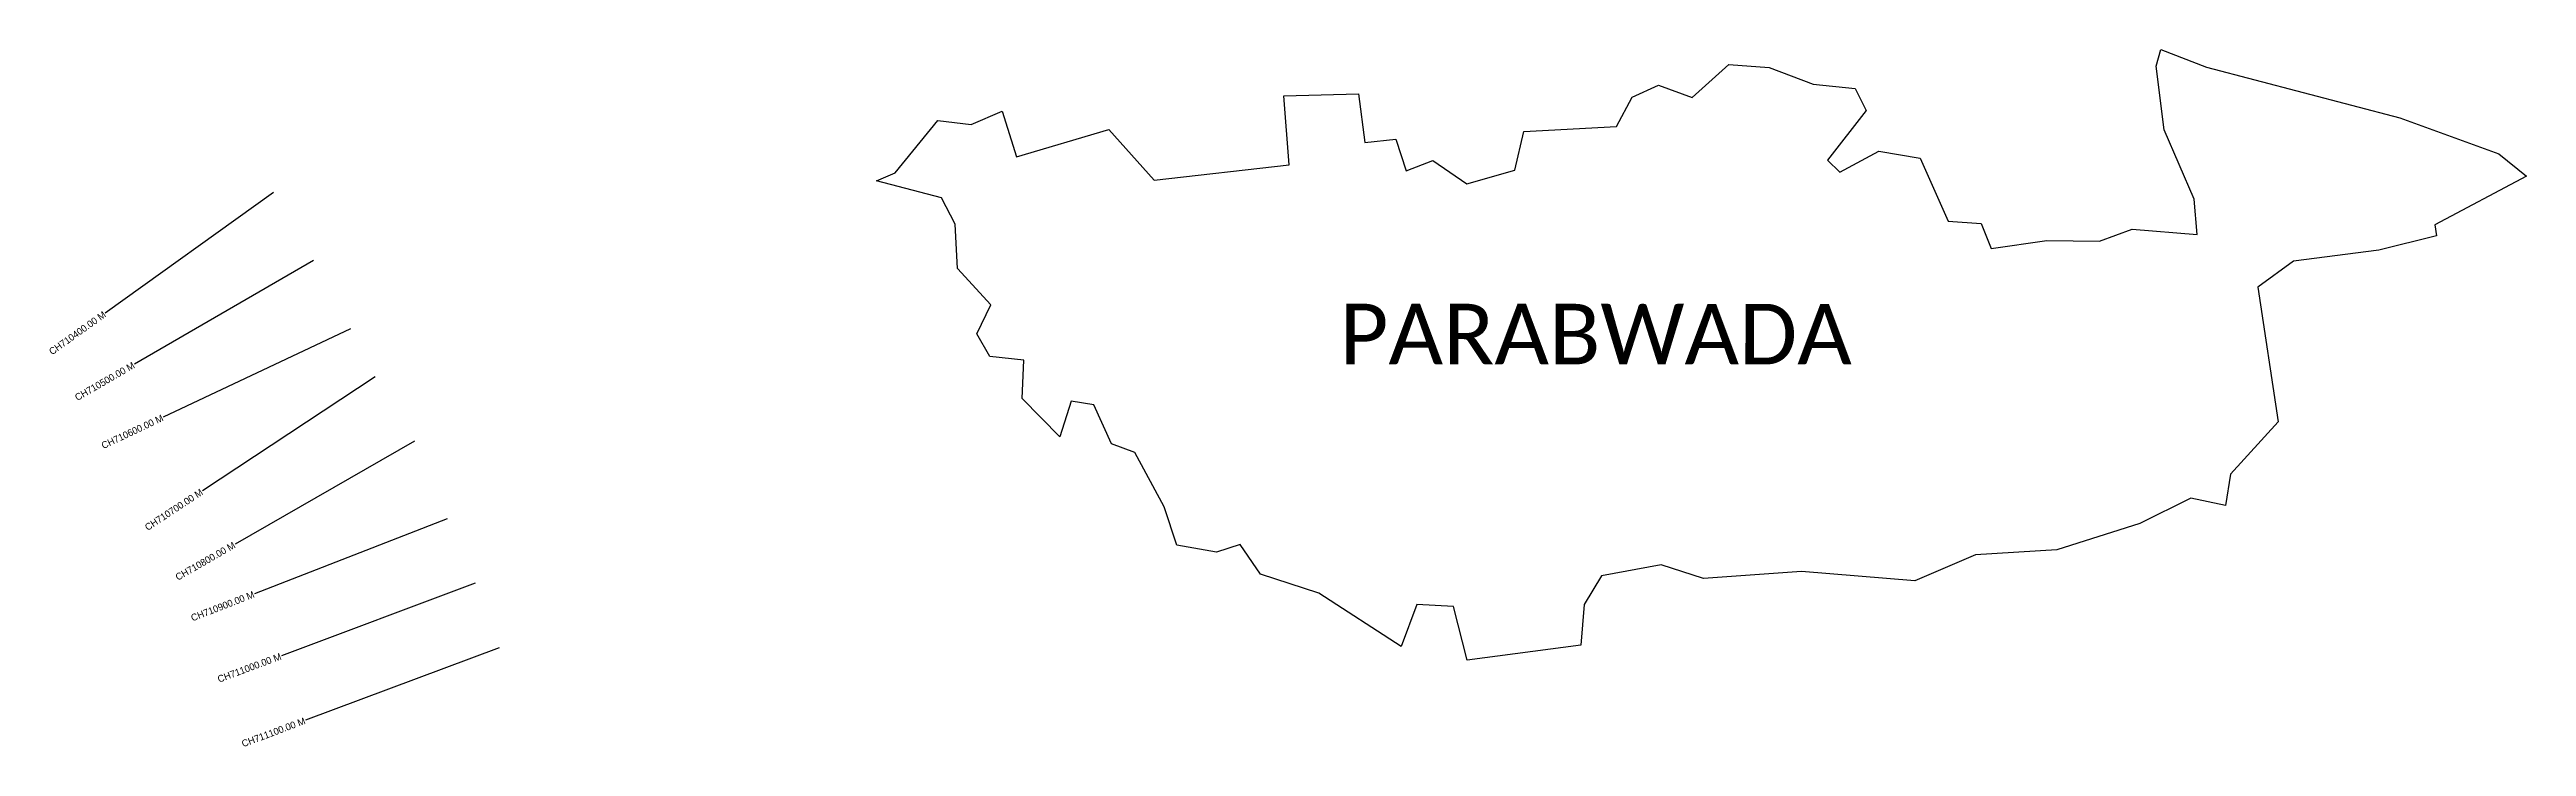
# Model space of a CAD drawing. Header units: metres. Extents: x 352701 to 356293, y 1752341 to 1753352.
import ezdxf
from ezdxf.enums import TextEntityAlignment as Align

# ---------------------------------------------------------------- set-up
doc = ezdxf.new("R2010")
doc.units = ezdxf.units.M
for name, color, linetype in [('CS', 134, 'Continuous'), ('CSMark', 6, 'Continuous'), ('VILLAGE NAME', 250, 'Continuous')]:
    doc.layers.add(name, color=color, linetype=linetype)

msp = doc.modelspace()

# ---------------------------------------------------------------- linework, layer by layer
at = {"color": 6}
for points in [[(355083, 1753282.7), (355135.9, 1753330.6), (355194.5, 1753326.2), (355258.3, 1753302.1), (355319.5, 1753295.6), (355335.4, 1753263.5), (355279.3, 1753191.4), (355297.2, 1753174.1), (355353.7, 1753204.6), (355413.5, 1753194.6), (355454.1, 1753103.3), (355502.3, 1753099.9), (355516.7, 1753063.6), (355597.3, 1753075.3), (355673.8, 1753074), (355721.1, 1753091.6), (355815.3, 1753083.6), (355811.2, 1753134.9), (355767.6, 1753235.7), (355755.7, 1753328.2), (355762.6, 1753352.2), (355828.8, 1753326.5), (356109.4, 1753252.9), (356252.9, 1753200.6), (356292.9, 1753168.3), (356160, 1753097.9), (356162.3, 1753081.7), (356078.8, 1753061.1), (355955.2, 1753045.2), (355903.1, 1753007.6), (355932.6, 1752812.2), (355863.8, 1752736), (355856.6, 1752690.6), (355806.1, 1752701.2), (355732, 1752664.5), (355612, 1752626.5), (355493.9, 1752619.3), (355405.8, 1752581.2), (355241.3, 1752594.7), (355099.5, 1752584.6), (355037.8, 1752604.7), (354951.5, 1752588.8), (354926.5, 1752547.1), (354921.6, 1752487.9), (354756.7, 1752466.1), (354736.8, 1752543.9), (354683.8, 1752546.9), (354660.8, 1752486.2), (354541.3, 1752563.6), (354456.7, 1752590.8), (354427.4, 1752634.2), (354392.9, 1752622.7), (354335.5, 1752633.2), (354317.2, 1752688.6), (354274.7, 1752767.7), (354240.8, 1752780.3), (354215, 1752836.7), (354182.2, 1752842.2), (354165.8, 1752790.4), (354111.4, 1752845.8), (354113.8, 1752901.3), (354064.3, 1752906.7), (354045.6, 1752939.9), (354065.9, 1752982), (354017.4, 1753034.4), (354014, 1753098.8), (353994.1, 1753136.8), (353900, 1753161.8), (353927, 1753173.5), (353989.2, 1753249.1), (354037.2, 1753243.5), (354082.3, 1753262.8), (354103.3, 1753196.5), (354237.2, 1753236.3), (354302.8, 1753162.8), (354498.4, 1753185.1), (354490.6, 1753285.2), (354599, 1753287.9), (354608.2, 1753217.1), (354653.3, 1753222.3), (354668, 1753176.2), (354706.9, 1753191), (354756.1, 1753157.3), (354825.7, 1753177.3), (354838.7, 1753233.3), (354973.1, 1753240.6), (354996, 1753283), (355034.2, 1753300.4)], [(355034.2, 1753300.4), (355083, 1753282.7)]]:
    msp.add_lwpolyline(points, dxfattribs=at)
at = {"layer": 'CS'}
for p, q in [((353025.4, 1753144.7), (352781.6, 1752969.9)), ((353083.4, 1753045.9), (352823.8, 1752895.7)), ((353137, 1752947.1), (352865.7, 1752819)), ((353172.8, 1752877.2), (352922.4, 1752711.9)), ((353230, 1752784), (352969.7, 1752634.7)), ((353277.6, 1752671.3), (352998, 1752562.7)), ((353318, 1752577.8), (353037, 1752472.7)), ((353353, 1752484.2), (353072.1, 1752379))]:
    msp.add_line(p, q, dxfattribs=at)

# ---------------------------------------------------------------- texts
at = {"layer": 'CSMark'}
for s, rotation, p in [('CH710400.00 M', 35.6397, (352780.7, 1752969.3)), ('CH710500.00 M', 30.0571, (352822.9, 1752895.2)), ('CH710600.00 M', 25.2821, (352864.8, 1752818.5)), ('CH710700.00 M', 33.4299, (352921.6, 1752711.4)), ('CH710800.00 M', 29.847, (352968.9, 1752634.2)), ('CH710900.00 M', 21.234, (352997.1, 1752562.3)), ('CH711000.00 M', 20.5193, (353036.1, 1752472.3)), ('CH711100.00 M', 20.5193, (353071.1, 1752378.7))]:
    msp.add_text(s, height=10, rotation=rotation, dxfattribs=at).set_placement(p, align=Align.MIDDLE_RIGHT)
at = {"layer": 'VILLAGE NAME', "insert": (354571.7, 1752983.4), "char_height": 87.89, "attachment_point": 1, "rotation": 359.9793}
msp.add_mtext_dynamic_manual_height_columns('{\\fCalibri|b0|i0|c0|p34;PARABWADA}', width=867.282, gutter_width=439.5, heights=[0], dxfattribs=at)

doc.saveas('drawing.dxf')
